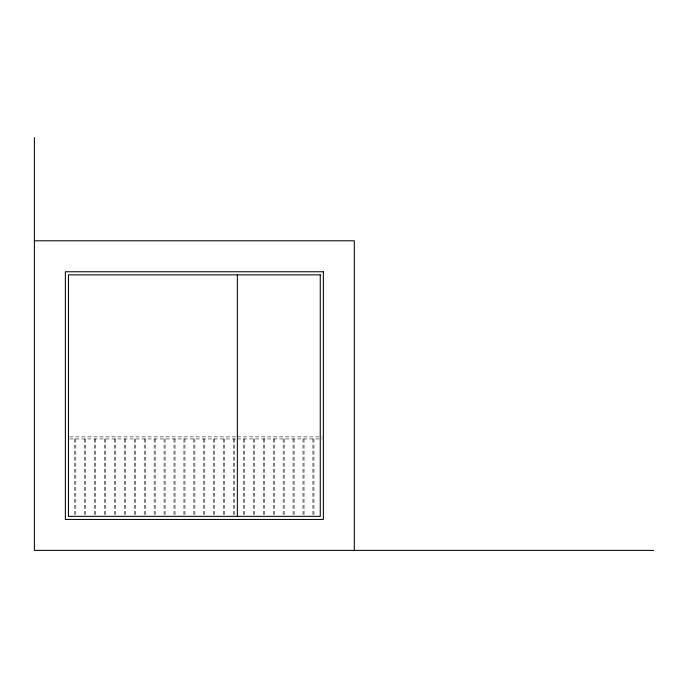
<?xml version="1.0" encoding="UTF-8"?>
<svg xmlns="http://www.w3.org/2000/svg" width="688" height="688" viewBox="0 0 688 688"><rect width="100%" height="100%" fill="white"/><g stroke="black" fill="none" stroke-linecap="round" stroke-linejoin="round"><path stroke-width="0.52" stroke-dasharray="3.44 2.58" d="M69.66 436.88L236.285 436.88M237.36 436.88L322.285 436.88M69.66 438.944L236.285 438.944M237.36 438.944L322.285 438.944M313.952 438.944L313.952 515.149M312.92 438.944L312.92 515.149M304.027 438.944L304.027 515.149M302.995 438.944L302.995 515.149M294.103 438.944L294.103 515.149M293.071 438.944L293.071 515.149M284.187 438.944L284.187 515.149M283.155 438.944L283.155 515.149M274.263 438.944L274.263 515.149M273.231 438.944L273.231 515.149M264.338 438.944L264.338 515.149M263.306 438.944L263.306 515.149M254.414 438.944L254.414 515.149M253.382 438.944L253.382 515.149M244.489 438.944L244.489 515.149M243.457 438.944L243.457 515.149M234.565 438.944L234.565 515.149M233.533 438.944L233.533 515.149M224.649 438.944L224.649 515.149M223.617 438.944L223.617 515.149M214.725 438.944L214.725 515.149M213.693 438.944L213.693 515.149M204.8 438.944L204.8 515.149M203.768 438.944L203.768 515.149M194.876 438.944L194.876 515.149M193.844 438.944L193.844 515.149M184.952 438.944L184.952 515.149M183.92 438.944L183.92 515.149M175.027 438.944L175.027 515.149M173.995 438.944L173.995 515.149M165.103 438.944L165.103 515.149M164.071 438.944L164.071 515.149M155.187 438.944L155.187 515.149M154.155 438.944L154.155 515.149M145.263 438.944L145.263 515.149M144.231 438.944L144.231 515.149M135.338 438.944L135.338 515.149M134.306 438.944L134.306 515.149M125.414 438.944L125.414 515.149M124.382 438.944L124.382 515.149M115.489 438.944L115.489 515.149M114.457 438.944L114.457 515.149M105.565 438.944L105.565 515.149M104.533 438.944L104.533 515.149M95.649 438.944L95.649 515.149M94.617 438.944L94.617 515.149M85.725 438.944L85.725 515.149M84.693 438.944L84.693 515.149M75.8 438.944L75.8 515.149M74.768 438.944L74.768 515.149"/><path stroke-width="1.03" d="M34.4 240.8L354.32 240.8L354.32 550.4M653.6 550.4L34.4 550.4L34.4 137.6M237.36 274.856L237.36 516.344M323.36 271.76L65.36 271.76L65.36 519.44L323.36 519.44L323.36 271.76M320.264 274.856L68.456 274.856L68.456 516.344L320.264 516.344L320.264 274.856"/></g></svg>
